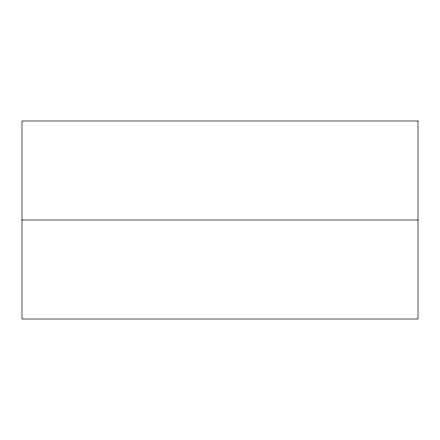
<?xml version="1.0" encoding="UTF-8"?>
<svg xmlns="http://www.w3.org/2000/svg" width="440" height="440" viewBox="0 0 440 440"><rect width="100%" height="100%" fill="white"/><g stroke="black" fill="none" stroke-linecap="round" stroke-linejoin="round"><path stroke-width="0.66" d="M22 220L418 220M418 121L22 121L22 319L418 319L418 121"/></g></svg>
